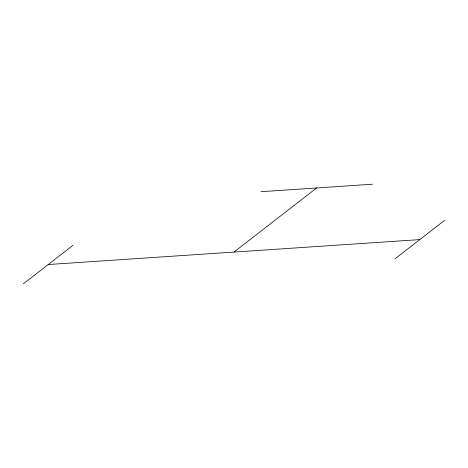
<?xml version="1.0" encoding="UTF-8"?>
<svg xmlns="http://www.w3.org/2000/svg" width="468" height="468" viewBox="0 0 468 468"><rect width="100%" height="100%" fill="white"/><g stroke="black" fill="none" stroke-linecap="round" stroke-linejoin="round"><path stroke-width="0.7" d="M23.4 283.778L72.985 245.314M234 252.071L316.643 187.966M395.015 258.827L444.6 220.364M260.898 191.71L372.382 184.222M48.192 264.543L419.808 239.598"/></g></svg>
